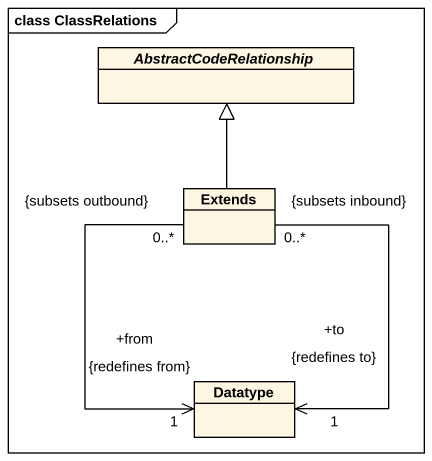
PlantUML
@startuml
mainframe class ClassRelations
hide circle
hide empty members
abstract class AbstractCodeRelationship
class Extends
class Datatype
Extends -up-|> AbstractCodeRelationship
Extends "0..*\n{subsets inbound}" --> "+to\n1\n{redefines to}" Datatype
Extends "0..*\n{subsets outbound}" --> "+from\n1\n{redefines from}" Datatype
@enduml
